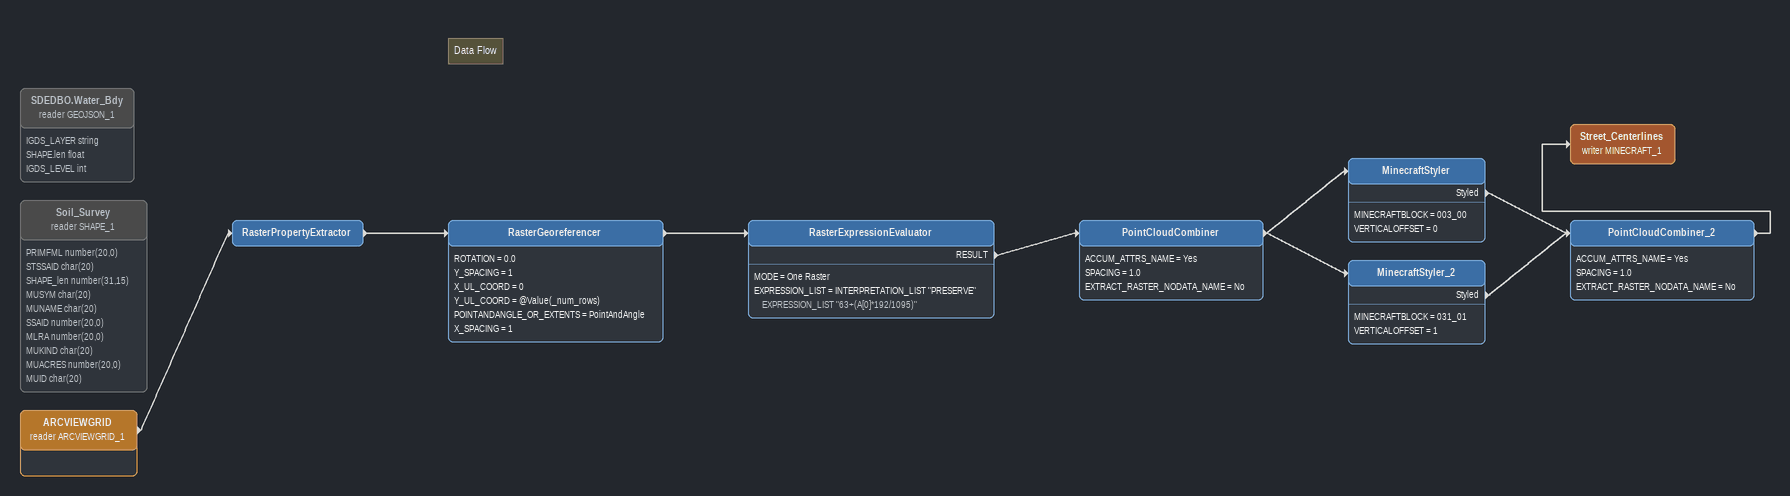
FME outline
SDEDBO.Water_Bdy (reader GEOJSON_1) [off]
    attributes: IGDS_LAYER string, SHAPE.len float, IGDS_LEVEL int
Soil_Survey (reader SHAPE_1) [off]
    attributes: PRIMFML number(20,0), STSSAID char(20), SHAPE_len number(31,15), MUSYM char(20), MUNAME char(20), SSAID number(20,0), MLRA number(20,0), MUKIND char(20), MUACRES number(20,0), MUID char(20)
ARCVIEWGRID (reader ARCVIEWGRID_1)
    attributes: 
    -> RasterPropertyExtractor
RasterPropertyExtractor
    -> RasterGeoreferencer
RasterGeoreferencer
    ROTATION = 0.0
    Y_SPACING = 1
    X_UL_COORD = 0
    Y_UL_COORD = @Value(_num_rows)
    POINTANDANGLE_OR_EXTENTS = PointAndAngle
    X_SPACING = 1
    -> RasterExpressionEvaluator
Note: Data Flow
RasterExpressionEvaluator
    MODE = One Raster
    EXPRESSION_LIST = INTERPRETATION_LIST "PRESERVE" EXPRESSION_LIST "63+(A[0]*192/1095)"
    RESULT -> PointCloudCombiner
PointCloudCombiner
    ACCUM_ATTRS_NAME = Yes
    SPACING = 1.0
    EXTRACT_RASTER_NODATA_NAME = No
    -> MinecraftStyler_2
    -> MinecraftStyler
MinecraftStyler
    MINECRAFTBLOCK = 003_00
    VERTICALOFFSET = 0
    Styled -> PointCloudCombiner_2
MinecraftStyler_2
    MINECRAFTBLOCK = 031_01
    VERTICALOFFSET = 1
    Styled -> PointCloudCombiner_2
PointCloudCombiner_2
    ACCUM_ATTRS_NAME = Yes
    SPACING = 1.0
    EXTRACT_RASTER_NODATA_NAME = No
    -> Street_Centerlines (writer MINECRAFT_1)
Street_Centerlines (writer MINECRAFT_1)
